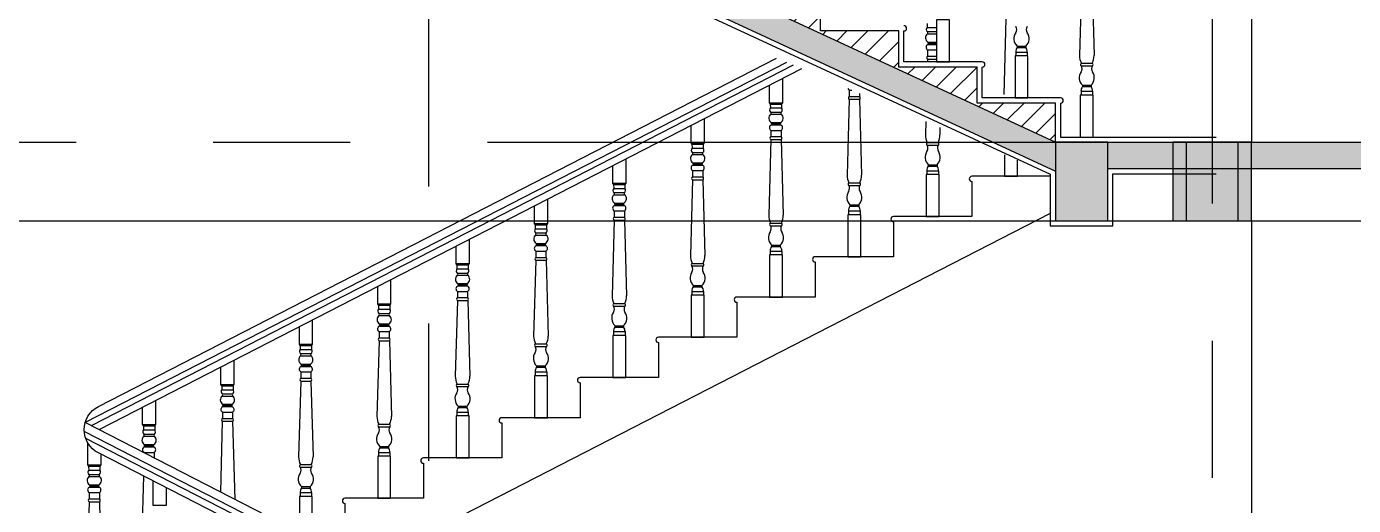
# Model space of a CAD drawing. Header units: inches. Extents: x 452443 to 881249, y 975131 to 1198310.
# Drawn here: x 748821 to 753902, y 1039121 to 1040953 of the extents above; entities that cross this region are included whole.
import ezdxf

# ---------------------------------------------------------------- set-up
doc = ezdxf.new("R2010")
doc.units = ezdxf.units.IN
doc.header["$LTSCALE"] = 3.5
doc.header["$MEASUREMENT"] = 0
doc.linetypes.add('CENTER', pattern=[2, 1.25, -0.25, 0.25, -0.25])
for name, color, linetype in [('cot', 1, 'Continuous'), ('cotnha', 1, 'Continuous'), ('hatch', 4, 'Continuous'), ('NCUAMANH', 32, 'Continuous'), ('Net thay', 140, 'Continuous'), ('Netcat', 5, 'Continuous'), ('Netthay_126', 126, 'Continuous'), ('NOI THAT', 42, 'Continuous'), ('Truc', 252, 'Continuous')]:
    doc.layers.add(name, color=color, linetype=linetype)

msp = doc.modelspace()

# ---------------------------------------------------------------- hatches: boundary and pattern name
at = {"layer": 'cot'}
h = msp.add_hatch(color=256, dxfattribs=at)
h.dxf.hatch_style = 1
h.paths.add_polyline_path([(749160.5, 1049959.4), (747660.5, 1049959.4), (747660.5, 1049859.4), (748833.7, 1049859.4), (752760.5, 1047595), (752760.5, 1047710.4), (749160.5, 1049786.4)])
h.paths.add_polyline_path([(749160.5, 1045916.4), (748253.9, 1045916.4), (748253.9, 1045816.4), (748840.6, 1045816.4), (752760.5, 1044000.2), (752760.5, 1044110.4), (749160.5, 1045778.4)])
h.paths.add_polyline_path([(748253.9, 1045916.4), (747660.5, 1045916.4), (747660.5, 1045816.4), (748253.9, 1045816.4)])
h.paths.add_polyline_path([(749160.5, 1042316.4), (748513.6, 1042316.4), (748513.6, 1042216.4), (748840.6, 1042216.4), (752760.5, 1040400.2), (752760.5, 1040401.8), (752760.5, 1040510.4), (749160.5, 1042178.4)])
h.paths.add_polyline_path([(748513.6, 1042316.4), (747660.5, 1042316.4), (747660.5, 1042216.4), (748513.6, 1042216.4)])
h.paths.add_polyline_path([(749160.5, 1038512.4), (748253.9, 1038512.4), (748253.9, 1038412.4), (748836.3, 1038412.4), (752541.5, 1036510.4), (752760.5, 1036510.4), (749160.5, 1038358.4)])
h = msp.add_hatch(color=256, dxfattribs=at)
h.dxf.hatch_style = 1
h.paths.add_polyline_path([(752960.5, 1040510.4), (752760.5, 1040510.4), (752760.5, 1040210.4), (752960.5, 1040210.4)])
h = msp.add_hatch(color=256, dxfattribs=at)
h.dxf.hatch_style = 1
h.paths.add_polyline_path([(755760.5, 1040510.4), (753460.5, 1040510.4), (753460.5, 1040410.4), (755760.5, 1040410.4)])
h.paths.add_polyline_path([(759560.5, 1040510.4), (755960.5, 1040510.4), (755960.5, 1040410.4), (759560.5, 1040410.4)])
h.paths.add_polyline_path([(761660.5, 1040510.4), (759560.5, 1040510.4), (759560.5, 1040410.4), (761660.5, 1040410.4)])
h.paths.add_polyline_path([(752860.5, 1040510.4), (752860.5, 1040410.4), (753260.5, 1040410.4), (753260.5, 1040510.4)])
h = msp.add_hatch(color=256, dxfattribs=at)
h.dxf.hatch_style = 1
h.paths.add_polyline_path([(753510.5, 1040510.4), (753210.5, 1040510.4), (753210.5, 1040210.4), (753510.5, 1040210.4)])
h = msp.add_hatch(color=256, dxfattribs=at)
h.dxf.hatch_style = 1
h.paths.add_polyline_path([(753460.5, 1040510.4), (753260.5, 1040510.4), (753260.5, 1040210.4), (753460.5, 1040210.4)])
h = msp.add_hatch(color=256, dxfattribs=at)
h.dxf.hatch_style = 1
h.paths.add_polyline_path([(753460.5, 1040510.4), (753260.5, 1040510.4), (753260.5, 1040210.4), (753460.5, 1040210.4)])
at = {"layer": 'hatch'}
h = msp.add_hatch(dxfattribs=at)
h.set_pattern_fill('ANSI31', color=256, scale=450)
h.set_pattern_definition([(45, (746385.69, 1044110.4), (-39.77476, 39.77476), [])])
h.paths.add_polyline_path([(749460.5, 1042178.4), (749160.5, 1042178.4), (749458.4, 1042040.4), (749460.5, 1042040.4)], flags=17)
h.paths.add_polyline_path([(749458.4, 1042040.4), (752760.5, 1040510.4), (752760.5, 1040660.4), (752460.5, 1040660.4), (752460.5, 1040798.4), (752160.5, 1040798.4), (752160.5, 1040936.4), (751860.5, 1040936.4), (751860.5, 1041074.4), (751560.5, 1041074.4), (751560.5, 1041212.4), (751260.5, 1041212.4), (751260.5, 1041350.4), (750960.5, 1041350.4), (750960.5, 1041488.4), (750660.5, 1041488.4), (750660.5, 1041626.4), (750360.5, 1041626.4), (750360.5, 1041764.4), (750060.5, 1041764.4), (750060.5, 1041902.4), (749760.5, 1041902.4), (749760.5, 1042040.4)])

# ---------------------------------------------------------------- linework, layer by layer
at = {"layer": 'cot'}
for points in [[(752760.5, 1040210.4), (752960.5, 1040210.4), (752960.5, 1040510.4), (752760.5, 1040510.4)], [(753210.5, 1040210.4), (753510.5, 1040210.4), (753510.5, 1040510.4), (753210.5, 1040510.4)], [(753260.5, 1040210.4), (753460.5, 1040210.4), (753460.5, 1040510.4), (753260.5, 1040510.4)], [(753260.5, 1040210.4), (753460.5, 1040210.4), (753460.5, 1040510.4), (753260.5, 1040510.4)]]:
    msp.add_lwpolyline(points, close=True, dxfattribs=at)
at = {"layer": 'cotnha'}
for points in [[(752761.4, 1040510.4), (761860.5, 1040510.4)], [(753360.5, 1040410.4), (761860.5, 1040410.4)]]:
    msp.add_lwpolyline(points, dxfattribs=at)
at = {"layer": 'hatch'}
for points in [[(751730.7, 1040816), (749045.6, 1039437.7)], [(751755.9, 1040805.4), (749068.5, 1039425.9)], [(752584.9, 1037584.8), (749042.2, 1039403.4)], [(752549.3, 1037579.5), (749047.8, 1039376.9)]]:
    msp.add_lwpolyline(points, dxfattribs=at)
at = {"layer": 'NCUAMANH'}
for p, q in [((752860.8, 1041132.9), (752852.8, 1040843.2)), ((752900.3, 1041132.9), (752908.3, 1040843.2)), ((752268.9, 1040964.9), (752269.2, 1040949.8)), ((752269.2, 1040949.8), (752305.7, 1040949.8)), ((752570.8, 1040982.9), (752562.8, 1040693.2)), ((752270, 1040933.8), (752305.7, 1040933.8)), ((752270.3, 1040925.6), (752305.7, 1040925.6)), ((752272.7, 1040893.8), (752305.7, 1040893.8)), ((752271.1, 1040864), (752305.7, 1040864)), ((752271.1, 1040864), (752271.1, 1040840)), ((752272.1, 1040884.9), (752305.7, 1040884.9)), ((752273.3, 1040889.8), (752305.7, 1040889.8)), ((752608.4, 1040855.8), (752608.4, 1040841.3)), ((752608.4, 1040855.8), (752652.7, 1040855.8)), ((752613.8, 1040878.7), (752613.8, 1040873.5)), ((752613.8, 1040878.7), (752647.2, 1040878.7)), ((752613.8, 1040873.5), (752647.2, 1040873.5)), ((752647.2, 1040878.7), (752647.2, 1040873.5)), ((752652.7, 1040855.8), (752652.7, 1040841.3)), ((752270.8, 1040828.9), (752270.5, 1040818.4)), ((752270.8, 1040828.9), (752305.7, 1040828.9)), ((752271.1, 1040840), (752305.7, 1040840)), ((752859, 1040803.4), (752902, 1040803.4)), ((752859.8, 1040813.2), (752901.3, 1040813.2)), ((751971.1, 1040710), (751981.3, 1040710)), ((751971.1, 1040710), (751971.1, 1040686)), ((752010, 1040697.8), (752010, 1040686)), ((752858.4, 1040705.8), (752858.4, 1040691.3)), ((752858.4, 1040705.8), (752902.7, 1040705.8)), ((752863.8, 1040728.7), (752863.8, 1040723.5)), ((752863.8, 1040728.7), (752897.2, 1040728.7)), ((752863.8, 1040723.5), (752897.2, 1040723.5)), ((752897.2, 1040728.7), (752897.2, 1040723.5)), ((752902.7, 1040705.8), (752902.7, 1040691.3)), ((751668.9, 1040656.9), (751669.2, 1040641.8)), ((751668.9, 1040656.9), (751712.1, 1040656.9)), ((751669.2, 1040641.8), (751711.9, 1040641.8)), ((751712.1, 1040656.9), (751711.9, 1040641.8)), ((751970.8, 1040674.9), (751962.8, 1040385.2)), ((751970.8, 1040674.9), (752010.3, 1040674.9)), ((751971.1, 1040686), (752010, 1040686)), ((752010.3, 1040674.9), (752018.3, 1040385.2)), ((751670, 1040625.8), (751711.1, 1040625.8)), ((751670.3, 1040617.6), (751710.8, 1040617.6)), ((752264.2, 1040590.2), (752262.8, 1040539.2)), ((751671.1, 1040556), (751710, 1040556)), ((751671.1, 1040556), (751671.1, 1040532)), ((751672.1, 1040576.9), (751708.9, 1040576.9)), ((751672.7, 1040585.8), (751708.3, 1040585.8)), ((751673.3, 1040581.8), (751707.7, 1040581.8)), ((751710, 1040556), (751710, 1040532)), ((752317.5, 1040567.6), (752318.3, 1040539.2)), ((751368.9, 1040502.9), (751369.2, 1040487.8)), ((751368.9, 1040502.9), (751412.1, 1040502.9)), ((751369.2, 1040487.8), (751411.9, 1040487.8)), ((751412.1, 1040502.9), (751411.9, 1040487.8)), ((751670.8, 1040520.9), (751662.8, 1040231.2)), ((751670.8, 1040520.9), (751710.3, 1040520.9)), ((751671.1, 1040532), (751710, 1040532)), ((751710.3, 1040520.9), (751718.3, 1040231.2)), ((752269, 1040499.4), (752312, 1040499.4)), ((752269.8, 1040509.2), (752311.3, 1040509.2)), ((751370, 1040471.8), (751411.1, 1040471.8)), ((751370.3, 1040463.6), (751410.8, 1040463.6)), ((751371.1, 1040402), (751410, 1040402)), ((751371.1, 1040402), (751371.1, 1040378)), ((751372.1, 1040422.9), (751408.9, 1040422.9)), ((751372.7, 1040431.8), (751408.3, 1040431.8)), ((751373.3, 1040427.8), (751407.7, 1040427.8)), ((751410, 1040402), (751410, 1040378)), ((752268.4, 1040401.8), (752268.4, 1040387.3)), ((752268.4, 1040401.8), (752312.7, 1040401.8)), ((752273.8, 1040424.7), (752273.8, 1040419.5)), ((752273.8, 1040424.7), (752307.2, 1040424.7)), ((752273.8, 1040419.5), (752307.2, 1040419.5)), ((752307.2, 1040424.7), (752307.2, 1040419.5)), ((752312.7, 1040401.8), (752312.7, 1040387.3)), ((751068.9, 1040348.9), (751069.2, 1040333.8)), ((751068.9, 1040348.9), (751112.1, 1040348.9)), ((751069.2, 1040333.8), (751111.9, 1040333.8)), ((751112.1, 1040348.9), (751111.9, 1040333.8)), ((751370.8, 1040366.9), (751362.8, 1040077.2)), ((751370.8, 1040366.9), (751410.3, 1040366.9)), ((751371.1, 1040378), (751410, 1040378)), ((751410.3, 1040366.9), (751418.3, 1040077.2)), ((751969, 1040345.4), (752012, 1040345.4)), ((751969.8, 1040355.2), (752011.3, 1040355.2)), ((751070, 1040317.8), (751111.1, 1040317.8)), ((751070.3, 1040309.6), (751110.8, 1040309.6)), ((751071.1, 1040248), (751110, 1040248)), ((751071.1, 1040248), (751071.1, 1040224)), ((751072.1, 1040268.9), (751108.9, 1040268.9)), ((751072.7, 1040277.8), (751108.3, 1040277.8)), ((751073.3, 1040273.8), (751107.7, 1040273.8)), ((751110, 1040248), (751110, 1040224)), ((751968.4, 1040247.8), (751968.4, 1040233.3)), ((751968.4, 1040247.8), (752012.7, 1040247.8)), ((751973.8, 1040270.7), (751973.8, 1040265.5)), ((751973.8, 1040270.7), (752007.2, 1040270.7)), ((751973.8, 1040265.5), (752007.2, 1040265.5)), ((752007.2, 1040270.7), (752007.2, 1040265.5)), ((752012.7, 1040247.8), (752012.7, 1040233.3)), ((750768.9, 1040194.9), (750769.2, 1040179.8)), ((750768.9, 1040194.9), (750812.1, 1040194.9)), ((750769.2, 1040179.8), (750811.9, 1040179.8)), ((750812.1, 1040194.9), (750811.9, 1040179.8)), ((751070.8, 1040212.9), (751062.8, 1039923.2)), ((751070.8, 1040212.9), (751110.3, 1040212.9)), ((751071.1, 1040224), (751110, 1040224)), ((751110.3, 1040212.9), (751118.3, 1039923.2)), ((751669, 1040191.4), (751712, 1040191.4)), ((751669.8, 1040201.2), (751711.3, 1040201.2)), ((750770, 1040163.8), (750811.1, 1040163.8)), ((750770.3, 1040155.6), (750810.8, 1040155.6)), ((750771.1, 1040094), (750810, 1040094)), ((750771.1, 1040094), (750771.1, 1040070)), ((750772.1, 1040114.9), (750808.9, 1040114.9)), ((750772.7, 1040123.8), (750808.3, 1040123.8)), ((750773.3, 1040119.8), (750807.7, 1040119.8)), ((750810, 1040094), (750810, 1040070)), ((751668.4, 1040093.8), (751668.4, 1040079.3)), ((751668.4, 1040093.8), (751712.7, 1040093.8)), ((751673.8, 1040116.7), (751673.8, 1040111.5)), ((751673.8, 1040116.7), (751707.2, 1040116.7)), ((751673.8, 1040111.5), (751707.2, 1040111.5)), ((751707.2, 1040116.7), (751707.2, 1040111.5)), ((751712.7, 1040093.8), (751712.7, 1040079.3)), ((750468.9, 1040040.9), (750469.2, 1040025.8)), ((750468.9, 1040040.9), (750512.1, 1040040.9)), ((750512.1, 1040040.9), (750511.9, 1040025.8)), ((750770.8, 1040058.9), (750762.8, 1039769.2)), ((750770.8, 1040058.9), (750810.3, 1040058.9)), ((750771.1, 1040070), (750810, 1040070)), ((750810.3, 1040058.9), (750818.3, 1039769.2)), ((751369, 1040037.4), (751412, 1040037.4)), ((751369.8, 1040047.2), (751411.3, 1040047.2)), ((750469.2, 1040025.8), (750511.9, 1040025.8)), ((750470, 1040009.8), (750511.1, 1040009.8)), ((750470.3, 1040001.6), (750510.8, 1040001.6)), ((750471.1, 1039940), (750510, 1039940)), ((750471.1, 1039940), (750471.1, 1039916)), ((750472.1, 1039960.9), (750508.9, 1039960.9)), ((750472.7, 1039969.8), (750508.3, 1039969.8)), ((750473.3, 1039965.8), (750507.7, 1039965.8)), ((750510, 1039940), (750510, 1039916)), ((751368.4, 1039939.8), (751368.4, 1039925.3)), ((751368.4, 1039939.8), (751412.7, 1039939.8)), ((751373.8, 1039962.7), (751373.8, 1039957.5)), ((751373.8, 1039962.7), (751407.2, 1039962.7)), ((751373.8, 1039957.5), (751407.2, 1039957.5)), ((751407.2, 1039962.7), (751407.2, 1039957.5)), ((751412.7, 1039939.8), (751412.7, 1039925.3)), ((750168.9, 1039886.9), (750169.2, 1039871.8)), ((750168.9, 1039886.9), (750212.1, 1039886.9)), ((750212.1, 1039886.9), (750211.9, 1039871.8)), ((750470.8, 1039904.9), (750462.8, 1039615.2)), ((750470.8, 1039904.9), (750510.3, 1039904.9)), ((750471.1, 1039916), (750510, 1039916)), ((750510.3, 1039904.9), (750518.3, 1039615.2)), ((751069, 1039883.4), (751112, 1039883.4)), ((751069.8, 1039893.2), (751111.3, 1039893.2)), ((750169.2, 1039871.8), (750211.9, 1039871.8)), ((750170, 1039855.8), (750211.1, 1039855.8)), ((750170.3, 1039847.6), (750210.8, 1039847.6)), ((750171.1, 1039786), (750210, 1039786)), ((750171.1, 1039786), (750171.1, 1039762)), ((750172.1, 1039806.9), (750208.9, 1039806.9)), ((750172.7, 1039815.8), (750208.3, 1039815.8)), ((750173.3, 1039811.8), (750207.7, 1039811.8)), ((750210, 1039786), (750210, 1039762)), ((751068.4, 1039785.8), (751068.4, 1039771.3)), ((751068.4, 1039785.8), (751112.7, 1039785.8)), ((751073.8, 1039808.7), (751073.8, 1039803.5)), ((751073.8, 1039808.7), (751107.2, 1039808.7)), ((751073.8, 1039803.5), (751107.2, 1039803.5)), ((751107.2, 1039808.7), (751107.2, 1039803.5)), ((751112.7, 1039785.8), (751112.7, 1039771.3)), ((749868.9, 1039732.9), (749869.2, 1039717.8)), ((749868.9, 1039732.9), (749912.1, 1039732.9)), ((749912.1, 1039732.9), (749911.9, 1039717.8)), ((750170.8, 1039750.9), (750162.8, 1039461.2)), ((750170.8, 1039750.9), (750210.3, 1039750.9)), ((750171.1, 1039762), (750210, 1039762)), ((750210.3, 1039750.9), (750218.3, 1039461.2)), ((750769, 1039729.4), (750812, 1039729.4)), ((750769.8, 1039739.2), (750811.3, 1039739.2)), ((749869.2, 1039717.8), (749911.9, 1039717.8)), ((749870, 1039701.8), (749911.1, 1039701.8)), ((749870.3, 1039693.6), (749910.8, 1039693.6)), ((749871.1, 1039632), (749910, 1039632)), ((749871.1, 1039632), (749871.1, 1039608)), ((749872.1, 1039652.9), (749908.9, 1039652.9)), ((749872.7, 1039661.8), (749908.3, 1039661.8)), ((749873.3, 1039657.8), (749907.7, 1039657.8)), ((749910, 1039632), (749910, 1039608)), ((750768.4, 1039631.8), (750768.4, 1039617.3)), ((750768.4, 1039631.8), (750812.7, 1039631.8)), ((750773.8, 1039654.7), (750773.8, 1039649.5)), ((750773.8, 1039654.7), (750807.2, 1039654.7)), ((750773.8, 1039649.5), (750807.2, 1039649.5)), ((750807.2, 1039654.7), (750807.2, 1039649.5)), ((750812.7, 1039631.8), (750812.7, 1039617.3)), ((749568.9, 1039578.9), (749569.2, 1039563.8)), ((749568.9, 1039578.9), (749612.1, 1039578.9)), ((749612.1, 1039578.9), (749611.9, 1039563.8)), ((749870.8, 1039596.9), (749862.8, 1039307.2)), ((749870.8, 1039596.9), (749910.3, 1039596.9)), ((749871.1, 1039608), (749910, 1039608)), ((749910.3, 1039596.9), (749918.3, 1039307.2)), ((750469, 1039575.4), (750512, 1039575.4)), ((750469.8, 1039585.2), (750511.3, 1039585.2)), ((749569.2, 1039563.8), (749611.9, 1039563.8)), ((749570, 1039547.8), (749611.1, 1039547.8)), ((749570.3, 1039539.6), (749610.8, 1039539.6)), ((749571.1, 1039478), (749610, 1039478)), ((749571.1, 1039478), (749571.1, 1039454)), ((749572.1, 1039498.9), (749608.9, 1039498.9)), ((749572.7, 1039507.8), (749608.3, 1039507.8)), ((749573.3, 1039503.8), (749607.7, 1039503.8)), ((749610, 1039478), (749610, 1039454)), ((750468.4, 1039477.8), (750468.4, 1039463.3)), ((750468.4, 1039477.8), (750512.7, 1039477.8)), ((750473.8, 1039500.7), (750473.8, 1039495.5)), ((750473.8, 1039500.7), (750507.2, 1039500.7)), ((750473.8, 1039495.5), (750507.2, 1039495.5)), ((750507.2, 1039500.7), (750507.2, 1039495.5)), ((750512.7, 1039477.8), (750512.7, 1039463.3)), ((749268.9, 1039424.9), (749269.2, 1039409.8)), ((749268.9, 1039424.9), (749312.1, 1039424.9)), ((749312.1, 1039424.9), (749311.9, 1039409.8)), ((749570.8, 1039442.9), (749563.3, 1039171.9)), ((749570.8, 1039442.9), (749610.3, 1039442.9)), ((749571.1, 1039454), (749610, 1039454)), ((749610.3, 1039442.9), (749618.5, 1039143.5)), ((750169, 1039421.4), (750212, 1039421.4)), ((750169.8, 1039431.2), (750211.3, 1039431.2)), ((749269.2, 1039409.8), (749311.9, 1039409.8)), ((749270, 1039393.8), (749311.1, 1039393.8)), ((749270.3, 1039385.6), (749310.8, 1039385.6)), ((749271.1, 1039324), (749310, 1039324)), ((749271.1, 1039324), (749271.1, 1039321.9)), ((749272.1, 1039344.9), (749308.9, 1039344.9)), ((749272.7, 1039353.8), (749308.3, 1039353.8)), ((749273.3, 1039349.8), (749307.7, 1039349.8)), ((749310, 1039324), (749310, 1039301.9)), ((750168.4, 1039323.8), (750168.4, 1039309.3)), ((750168.4, 1039323.8), (750212.7, 1039323.8)), ((750173.8, 1039346.7), (750173.8, 1039341.5)), ((750173.8, 1039346.7), (750207.2, 1039346.7)), ((750173.8, 1039341.5), (750207.2, 1039341.5)), ((750207.2, 1039346.7), (750207.2, 1039341.5)), ((750212.7, 1039323.8), (750212.7, 1039309.3)), ((749058.9, 1039270.9), (749059.2, 1039255.8)), ((749058.9, 1039270.9), (749102.1, 1039270.9)), ((749102.1, 1039270.9), (749101.9, 1039255.8)), ((749869, 1039267.4), (749912, 1039267.4)), ((749869.8, 1039277.2), (749911.3, 1039277.2)), ((749059.2, 1039255.8), (749101.9, 1039255.8)), ((749060, 1039239.8), (749101.1, 1039239.8)), ((749060.3, 1039231.6), (749100.8, 1039231.6)), ((749269.2, 1039232.9), (749262.8, 1038999.2)), ((749061.1, 1039170), (749100, 1039170)), ((749061.1, 1039170), (749061.1, 1039146)), ((749062.1, 1039190.9), (749098.9, 1039190.9)), ((749062.7, 1039199.8), (749098.3, 1039199.8)), ((749063.3, 1039195.8), (749097.7, 1039195.8)), ((749100, 1039170), (749100, 1039146)), ((749868.4, 1039169.8), (749868.4, 1039155.3)), ((749868.4, 1039169.8), (749912.7, 1039169.8)), ((749873.8, 1039192.7), (749873.8, 1039187.5)), ((749873.8, 1039192.7), (749907.2, 1039192.7)), ((749873.8, 1039187.5), (749907.2, 1039187.5)), ((749907.2, 1039192.7), (749907.2, 1039187.5)), ((749912.7, 1039169.8), (749912.7, 1039155.3)), ((749060.8, 1039134.9), (749052.8, 1038845.2)), ((749060.8, 1039134.9), (749100.3, 1039134.9)), ((749061.1, 1039146), (749100, 1039146)), ((749100.3, 1039134.9), (749108.3, 1038845.2))]:
    msp.add_line(p, q, dxfattribs=at)
for points in [[(752305.7, 1040818.4), (752355.3, 1040818.4), (752355.3, 1040979.3), (752305.7, 1040979.3)], [(752605.7, 1040680.4), (752655.3, 1040680.4), (752655.3, 1040841.3), (752605.7, 1040841.3)], [(752855.7, 1040530.4), (752905.3, 1040530.4), (752905.3, 1040691.3), (752855.7, 1040691.3)], [(752265.7, 1040226.4), (752315.3, 1040226.4), (752315.3, 1040387.3), (752265.7, 1040387.3)], [(751965.7, 1040072.4), (752015.3, 1040072.4), (752015.3, 1040233.3), (751965.7, 1040233.3)], [(751665.7, 1039918.4), (751715.3, 1039918.4), (751715.3, 1040079.3), (751665.7, 1040079.3)], [(751365.7, 1039764.4), (751415.3, 1039764.4), (751415.3, 1039925.3), (751365.7, 1039925.3)], [(751065.7, 1039610.4), (751115.3, 1039610.4), (751115.3, 1039771.3), (751065.7, 1039771.3)], [(750765.7, 1039456.4), (750815.3, 1039456.4), (750815.3, 1039617.3), (750765.7, 1039617.3)], [(750465.7, 1039302.4), (750515.3, 1039302.4), (750515.3, 1039463.3), (750465.7, 1039463.3)], [(750165.7, 1039148.4), (750215.3, 1039148.4), (750215.3, 1039309.3), (750165.7, 1039309.3)]]:
    msp.add_lwpolyline(points, close=True, dxfattribs=at)
for points in [[(751715.3, 1040754.2), (751715.3, 1040660.8), (751665.7, 1040660.8), (751665.7, 1040728.7)], [(751415.3, 1040600.2), (751415.3, 1040506.8), (751365.7, 1040506.8), (751365.7, 1040574.7)], [(751115.3, 1040446.2), (751115.3, 1040352.8), (751065.7, 1040352.8), (751065.7, 1040420.7)], [(752565.7, 1040462.5), (752565.7, 1040380.4), (752615.3, 1040380.4), (752615.3, 1040441.6)], [(750815.3, 1040292.2), (750815.3, 1040198.8), (750765.7, 1040198.8), (750765.7, 1040266.7)], [(750515.3, 1040138.2), (750515.3, 1040044.8), (750465.7, 1040044.8), (750465.7, 1040112.7)], [(750215.3, 1039984.2), (750215.3, 1039890.8), (750165.7, 1039890.8), (750165.7, 1039958.7)], [(749915.3, 1039830.2), (749915.3, 1039736.8), (749865.7, 1039736.8), (749865.7, 1039804.7)], [(749615.3, 1039676.2), (749615.3, 1039582.8), (749565.7, 1039582.8), (749565.7, 1039650.7)], [(749315.3, 1039522.2), (749315.3, 1039428.8), (749265.7, 1039428.8), (749265.7, 1039496.7)], [(749105.3, 1039317.1), (749105.3, 1039274.8), (749055.7, 1039274.8), (749055.7, 1039359.9)], [(749355.3, 1039188.7), (749355.3, 1039120.8), (749305.7, 1039120.8), (749305.7, 1039214.2)], [(749909, 1038994.4), (749915.3, 1038994.4), (749915.3, 1039155.3), (749865.7, 1039155.3), (749865.7, 1039016.6)]]:
    msp.add_lwpolyline(points, dxfattribs=at)
for centre, radius, start, end in [((752277.1, 1040942.2), 11, 136.2147, 229.5812), ((752590.6, 1040941.9), 21.7, 326.1075, 31.8431), ((752670.4, 1040941.9), 21.7, 148.1569, 213.8925), ((752282.3, 1040910.6), 19.2, 128.5717, 240.3294), ((752267.1, 1040929.6), 5.12, 308.7531, 55.4978), ((752274.4, 1040892), 2.5, 132.8165, 242.9565), ((752640.7, 1040907.3), 39.2, 144.8495, 226.7128), ((752620.3, 1040907.3), 39.2, 313.2872, 35.1505), ((752276.9, 1040874.2), 11.7, 113.9711, 240.3321), ((752272.1, 1040887.5), 2.59, 270.3754, 61.9725), ((752635.9, 1040857), 27.6, 143.3108, 182.3777), ((752625.1, 1040857), 27.6, 357.6223, 36.6892), ((752917.1, 1040842.4), 64.3, 179.302, 206.9975), ((752844, 1040842.4), 64.3, 333.0025, 0.698), ((752273.9, 1040834.3), 6.3, 116.5028, 240.5745), ((752861.8, 1040808.1), 5.5, 112.1627, 239.3134), ((752840.6, 1040791.9), 21.7, 326.1075, 31.8431), ((752920.4, 1040791.9), 21.7, 148.1569, 213.8925), ((752899.2, 1040808.1), 5.5, 300.6866, 67.8373), ((752890.7, 1040757.3), 39.2, 144.8495, 226.7128), ((752870.3, 1040757.3), 39.2, 313.2872, 35.1505), ((751976.9, 1040720.2), 11.7, 197.9004, 240.3321), ((752885.9, 1040707), 27.6, 143.3108, 182.3777), ((752875.1, 1040707), 27.6, 357.6223, 36.6892), ((751670.6, 1040661.5), 4.97, 188.9365, 249.7631), ((751677.1, 1040634.2), 11, 136.2147, 229.5812), ((751703.9, 1040634.2), 11, 310.4188, 43.7853), ((751710.4, 1040661.5), 4.97, 290.2369, 351.0635), ((751973.9, 1040680.3), 6.3, 116.5028, 240.5745), ((752007.2, 1040680.3), 6.3, 299.4255, 63.4972), ((751682.3, 1040602.6), 19.2, 128.5717, 240.3294), ((751667.1, 1040621.6), 5.12, 308.7531, 55.4978), ((751698.8, 1040602.6), 19.2, 299.6706, 51.4283), ((751714, 1040621.6), 5.12, 124.5022, 231.2469), ((751676.9, 1040566.2), 11.7, 113.9711, 240.3321), ((751674.4, 1040584), 2.5, 132.8165, 242.9565), ((751672.1, 1040579.5), 2.59, 270.3754, 61.9725), ((751709, 1040579.5), 2.59, 118.0275, 269.6246), ((751706.6, 1040584), 2.5, 297.0435, 47.1835), ((751704.2, 1040566.2), 11.7, 299.6679, 66.0289), ((752327.1, 1040538.4), 64.3, 179.302, 206.9975), ((752254, 1040538.4), 64.3, 333.0025, 0.698), ((751370.6, 1040507.5), 4.97, 188.9365, 249.7631), ((751377.1, 1040480.2), 11, 136.2147, 229.5812), ((751403.9, 1040480.2), 11, 310.4188, 43.7853), ((751410.4, 1040507.5), 4.97, 290.2369, 351.0635), ((751673.9, 1040526.3), 6.3, 116.5028, 240.5745), ((751707.2, 1040526.3), 6.3, 299.4255, 63.4972), ((752271.8, 1040504.1), 5.5, 112.1627, 239.3134), ((752250.6, 1040487.9), 21.7, 326.1075, 31.8431), ((752330.4, 1040487.9), 21.7, 148.1569, 213.8925), ((752309.2, 1040504.1), 5.5, 300.6866, 67.8373), ((751382.3, 1040448.6), 19.2, 128.5717, 240.3294), ((751367.1, 1040467.6), 5.12, 308.7531, 55.4978), ((751398.8, 1040448.6), 19.2, 299.6706, 51.4283), ((751414, 1040467.6), 5.12, 124.5022, 231.2469), ((752300.7, 1040453.3), 39.2, 144.8495, 226.7128), ((752280.3, 1040453.3), 39.2, 313.2872, 35.1505), ((751376.9, 1040412.2), 11.7, 113.9711, 240.3321), ((751374.4, 1040430), 2.5, 132.8165, 242.9565), ((751372.1, 1040425.5), 2.59, 270.3754, 61.9725), ((751409, 1040425.5), 2.59, 118.0275, 269.6246), ((751406.6, 1040430), 2.5, 297.0435, 47.1835), ((751404.2, 1040412.2), 11.7, 299.6679, 66.0289), ((752027.1, 1040384.4), 64.3, 179.302, 206.9975), ((751954, 1040384.4), 64.3, 333.0025, 0.698), ((752295.9, 1040403), 27.6, 143.3108, 182.3777), ((752285.1, 1040403), 27.6, 357.6223, 36.6892), ((751070.6, 1040353.5), 4.97, 188.9365, 249.7631), ((751077.1, 1040326.2), 11, 136.2147, 229.5812), ((751103.9, 1040326.2), 11, 310.4188, 43.7853), ((751110.4, 1040353.5), 4.97, 290.2369, 351.0635), ((751373.9, 1040372.3), 6.3, 116.5028, 240.5745), ((751407.2, 1040372.3), 6.3, 299.4255, 63.4972), ((751971.8, 1040350.1), 5.5, 112.1627, 239.3134), ((751950.6, 1040333.9), 21.7, 326.1075, 31.8431), ((752030.4, 1040333.9), 21.7, 148.1569, 213.8925), ((752009.2, 1040350.1), 5.5, 300.6866, 67.8373), ((751082.3, 1040294.6), 19.2, 128.5717, 240.3294), ((751067.1, 1040313.6), 5.12, 308.7531, 55.4978), ((751098.8, 1040294.6), 19.2, 299.6706, 51.4283), ((751114, 1040313.6), 5.12, 124.5022, 231.2469), ((752000.7, 1040299.3), 39.2, 144.8495, 226.7128), ((751980.3, 1040299.3), 39.2, 313.2872, 35.1505), ((751076.9, 1040258.2), 11.7, 113.9711, 240.3321), ((751074.4, 1040276), 2.5, 132.8165, 242.9565), ((751072.1, 1040271.5), 2.59, 270.3754, 61.9725), ((751109, 1040271.5), 2.59, 118.0275, 269.6246), ((751106.6, 1040276), 2.5, 297.0435, 47.1835), ((751104.2, 1040258.2), 11.7, 299.6679, 66.0289), ((751727.1, 1040230.4), 64.3, 179.302, 206.9975), ((751654, 1040230.4), 64.3, 333.0025, 0.698), ((751995.9, 1040249), 27.6, 143.3108, 182.3777), ((751985.1, 1040249), 27.6, 357.6223, 36.6892), ((750770.6, 1040199.5), 4.97, 188.9365, 249.7631), ((750777.1, 1040172.2), 11, 136.2147, 229.5812), ((750803.9, 1040172.2), 11, 310.4188, 43.7853), ((750810.4, 1040199.5), 4.97, 290.2369, 351.0635), ((751073.9, 1040218.3), 6.3, 116.5028, 240.5745), ((751107.2, 1040218.3), 6.3, 299.4255, 63.4972), ((751671.8, 1040196.1), 5.5, 112.1627, 239.3134), ((751650.6, 1040179.9), 21.7, 326.1075, 31.8431), ((751730.4, 1040179.9), 21.7, 148.1569, 213.8925), ((751709.2, 1040196.1), 5.5, 300.6866, 67.8373), ((750782.3, 1040140.6), 19.2, 128.5717, 240.3294), ((750767.1, 1040159.6), 5.12, 308.7531, 55.4978), ((750798.8, 1040140.6), 19.2, 299.6706, 51.4283), ((750814, 1040159.6), 5.12, 124.5022, 231.2469), ((751700.7, 1040145.3), 39.2, 144.8495, 226.7128), ((751680.3, 1040145.3), 39.2, 313.2872, 35.1505), ((750776.9, 1040104.2), 11.7, 113.9711, 240.3321), ((750774.4, 1040122), 2.5, 132.8165, 242.9565), ((750772.1, 1040117.5), 2.59, 270.3754, 61.9725), ((750809, 1040117.5), 2.59, 118.0275, 269.6246), ((750806.6, 1040122), 2.5, 297.0435, 47.1835), ((750804.2, 1040104.2), 11.7, 299.6679, 66.0289), ((751695.9, 1040095), 27.6, 143.3108, 182.3777), ((751685.1, 1040095), 27.6, 357.6223, 36.6892), ((750470.6, 1040045.5), 4.97, 188.9365, 249.7631), ((750510.4, 1040045.5), 4.97, 290.2369, 351.0635), ((750773.9, 1040064.3), 6.3, 116.5028, 240.5745), ((750807.2, 1040064.3), 6.3, 299.4255, 63.4972), ((751427.1, 1040076.4), 64.3, 179.302, 206.9975), ((751371.8, 1040042.1), 5.5, 112.1627, 239.3134), ((751350.6, 1040025.9), 21.7, 326.1075, 31.8431), ((751430.4, 1040025.9), 21.7, 148.1569, 213.8925), ((751354, 1040076.4), 64.3, 333.0025, 0.698), ((751409.2, 1040042.1), 5.5, 300.6866, 67.8373), ((750482.3, 1039986.6), 19.2, 128.5717, 240.3294), ((750477.1, 1040018.2), 11, 136.2147, 229.5812), ((750467.1, 1040005.6), 5.12, 308.7531, 55.4978), ((750498.8, 1039986.6), 19.2, 299.6706, 51.4283), ((750514, 1040005.6), 5.12, 124.5022, 231.2469), ((750503.9, 1040018.2), 11, 310.4188, 43.7853), ((751400.7, 1039991.3), 39.2, 144.8495, 226.7128), ((751380.3, 1039991.3), 39.2, 313.2872, 35.1505), ((750476.9, 1039950.2), 11.7, 113.9711, 240.3321), ((750474.4, 1039968), 2.5, 132.8165, 242.9565), ((750472.1, 1039963.5), 2.59, 270.3754, 61.9725), ((750509, 1039963.5), 2.59, 118.0275, 269.6246), ((750506.6, 1039968), 2.5, 297.0435, 47.1835), ((750504.2, 1039950.2), 11.7, 299.6679, 66.0289), ((751395.9, 1039941), 27.6, 143.3108, 182.3777), ((751385.1, 1039941), 27.6, 357.6223, 36.6892), ((750170.6, 1039891.5), 4.97, 188.9365, 249.7631), ((750210.4, 1039891.5), 4.97, 290.2369, 351.0635), ((750473.9, 1039910.3), 6.3, 116.5028, 240.5745), ((750507.2, 1039910.3), 6.3, 299.4255, 63.4972), ((751127.1, 1039922.4), 64.3, 179.302, 206.9975), ((751071.8, 1039888.1), 5.5, 112.1627, 239.3134), ((751050.6, 1039871.9), 21.7, 326.1075, 31.8431), ((751130.4, 1039871.9), 21.7, 148.1569, 213.8925), ((751054, 1039922.4), 64.3, 333.0025, 0.698), ((751109.2, 1039888.1), 5.5, 300.6866, 67.8373), ((750182.3, 1039832.6), 19.2, 128.5717, 240.3294), ((750177.1, 1039864.2), 11, 136.2147, 229.5812), ((750167.1, 1039851.6), 5.12, 308.7531, 55.4978), ((750198.8, 1039832.6), 19.2, 299.6706, 51.4283), ((750214, 1039851.6), 5.12, 124.5022, 231.2469), ((750203.9, 1039864.2), 11, 310.4188, 43.7853), ((751100.7, 1039837.3), 39.2, 144.8495, 226.7128), ((751080.3, 1039837.3), 39.2, 313.2872, 35.1505), ((750176.9, 1039796.2), 11.7, 113.9711, 240.3321), ((750174.4, 1039814), 2.5, 132.8165, 242.9565), ((750172.1, 1039809.5), 2.59, 270.3754, 61.9725), ((750209, 1039809.5), 2.59, 118.0275, 269.6246), ((750206.6, 1039814), 2.5, 297.0435, 47.1835), ((750204.2, 1039796.2), 11.7, 299.6679, 66.0289), ((751095.9, 1039787), 27.6, 143.3108, 182.3777), ((751085.1, 1039787), 27.6, 357.6223, 36.6892), ((749870.6, 1039737.5), 4.97, 188.9365, 249.7631), ((749910.4, 1039737.5), 4.97, 290.2369, 351.0635), ((750173.9, 1039756.3), 6.3, 116.5028, 240.5745), ((750207.2, 1039756.3), 6.3, 299.4255, 63.4972), ((750827.1, 1039768.4), 64.3, 179.302, 206.9975), ((750771.8, 1039734.1), 5.5, 112.1627, 239.3134), ((750750.6, 1039717.9), 21.7, 326.1075, 31.8431), ((750830.4, 1039717.9), 21.7, 148.1569, 213.8925), ((750754, 1039768.4), 64.3, 333.0025, 0.698), ((750809.2, 1039734.1), 5.5, 300.6866, 67.8373), ((749882.3, 1039678.6), 19.2, 128.5717, 240.3294), ((749877.1, 1039710.2), 11, 136.2147, 229.5812), ((749867.1, 1039697.6), 5.12, 308.7531, 55.4978), ((749898.8, 1039678.6), 19.2, 299.6706, 51.4283), ((749914, 1039697.6), 5.12, 124.5022, 231.2469), ((749903.9, 1039710.2), 11, 310.4188, 43.7853), ((750800.7, 1039683.3), 39.2, 144.8495, 226.7128), ((750780.3, 1039683.3), 39.2, 313.2872, 35.1505), ((749876.9, 1039642.2), 11.7, 113.9711, 240.3321), ((749874.4, 1039660), 2.5, 132.8165, 242.9565), ((749872.1, 1039655.5), 2.59, 270.3754, 61.9725), ((749909, 1039655.5), 2.59, 118.0275, 269.6246), ((749906.6, 1039660), 2.5, 297.0435, 47.1835), ((749904.2, 1039642.2), 11.7, 299.6679, 66.0289), ((750795.9, 1039633), 27.6, 143.3108, 182.3777), ((750785.1, 1039633), 27.6, 357.6223, 36.6892), ((749570.6, 1039583.5), 4.97, 188.9365, 249.7631), ((749610.4, 1039583.5), 4.97, 290.2369, 351.0635), ((749873.9, 1039602.3), 6.3, 116.5028, 240.5745), ((749907.2, 1039602.3), 6.3, 299.4255, 63.4972), ((750527.1, 1039614.4), 64.3, 179.302, 206.9975), ((750471.8, 1039580.1), 5.5, 112.1627, 239.3134), ((750450.6, 1039563.9), 21.7, 326.1075, 31.8431), ((750530.4, 1039563.9), 21.7, 148.1569, 213.8925), ((750454, 1039614.4), 64.3, 333.0025, 0.698), ((750509.2, 1039580.1), 5.5, 300.6866, 67.8373), ((749582.3, 1039524.6), 19.2, 128.5717, 240.3294), ((749577.1, 1039556.2), 11, 136.2147, 229.5812), ((749567.1, 1039543.6), 5.12, 308.7531, 55.4978), ((749598.8, 1039524.6), 19.2, 299.6706, 51.4283), ((749614, 1039543.6), 5.12, 124.5022, 231.2469), ((749603.9, 1039556.2), 11, 310.4188, 43.7853), ((750500.7, 1039529.3), 39.2, 144.8495, 226.7128), ((750480.3, 1039529.3), 39.2, 313.2872, 35.1505), ((749576.9, 1039488.2), 11.7, 113.9711, 240.3321), ((749574.4, 1039506), 2.5, 132.8165, 242.9565), ((749572.1, 1039501.5), 2.59, 270.3754, 61.9725), ((749609, 1039501.5), 2.59, 118.0275, 269.6246), ((749606.6, 1039506), 2.5, 297.0435, 47.1835), ((749604.2, 1039488.2), 11.7, 299.6679, 66.0289), ((750495.9, 1039479), 27.6, 143.3108, 182.3777), ((750485.1, 1039479), 27.6, 357.6223, 36.6892), ((749270.6, 1039429.5), 4.97, 188.9365, 249.7631), ((749310.4, 1039429.5), 4.97, 290.2369, 351.0635), ((749573.9, 1039448.3), 6.3, 116.5028, 240.5745), ((749607.2, 1039448.3), 6.3, 299.4255, 63.4972), ((750227.1, 1039460.4), 64.3, 179.302, 206.9975), ((750171.8, 1039426.1), 5.5, 112.1627, 239.3134), ((750150.6, 1039409.9), 21.7, 326.1075, 31.8431), ((750230.4, 1039409.9), 21.7, 148.1569, 213.8925), ((750154, 1039460.4), 64.3, 333.0025, 0.698), ((750209.2, 1039426.1), 5.5, 300.6866, 67.8373), ((749282.3, 1039370.6), 19.2, 128.5717, 240.3294), ((749277.1, 1039402.2), 11, 136.2147, 229.5812), ((749267.1, 1039389.6), 5.12, 308.7531, 55.4978), ((749298.8, 1039370.6), 19.2, 299.6706, 51.4283), ((749314, 1039389.6), 5.12, 124.5022, 231.2469), ((749303.9, 1039402.2), 11, 310.4188, 43.7853), ((750200.7, 1039375.3), 39.2, 144.8495, 226.7128), ((750180.3, 1039375.3), 39.2, 313.2872, 35.1505), ((749276.9, 1039334.2), 11.7, 113.9711, 240.3321), ((749274.4, 1039352), 2.5, 132.8165, 242.9565), ((749272.1, 1039347.5), 2.59, 270.3754, 61.9725), ((749309, 1039347.5), 2.59, 118.0275, 269.6246), ((749306.6, 1039352), 2.5, 297.0435, 47.1835), ((749304.2, 1039334.2), 11.7, 299.6679, 66.0289), ((750195.9, 1039325), 27.6, 143.3108, 182.3777), ((750185.1, 1039325), 27.6, 357.6223, 36.6892), ((749060.6, 1039275.5), 4.97, 188.9365, 249.7631), ((749100.4, 1039275.5), 4.97, 290.2369, 351.0635), ((749927.1, 1039306.4), 64.3, 179.302, 206.9975), ((749871.8, 1039272.1), 5.5, 112.1627, 239.3134), ((749850.6, 1039255.9), 21.7, 326.1075, 31.8431), ((749930.4, 1039255.9), 21.7, 148.1569, 213.8925), ((749854, 1039306.4), 64.3, 333.0025, 0.698), ((749909.2, 1039272.1), 5.5, 300.6866, 67.8373), ((749072.3, 1039216.6), 19.2, 128.5717, 240.3294), ((749067.1, 1039248.2), 11, 136.2147, 229.5812), ((749057.1, 1039235.6), 5.12, 308.7531, 55.4978), ((749088.8, 1039216.6), 19.2, 299.6706, 51.4283), ((749104, 1039235.6), 5.12, 124.5022, 231.2469), ((749093.9, 1039248.2), 11, 310.4188, 43.7853), ((749900.7, 1039221.3), 39.2, 144.8495, 226.7128), ((749880.3, 1039221.3), 39.2, 313.2872, 35.1505), ((749066.9, 1039180.2), 11.7, 113.9711, 240.3321), ((749064.4, 1039198), 2.5, 132.8165, 242.9565), ((749062.1, 1039193.5), 2.59, 270.3754, 61.9725), ((749099, 1039193.5), 2.59, 118.0275, 269.6246), ((749096.6, 1039198), 2.5, 297.0435, 47.1835), ((749094.2, 1039180.2), 11.7, 299.6679, 66.0289), ((749895.9, 1039171), 27.6, 143.3108, 182.3777), ((749885.1, 1039171), 27.6, 357.6223, 36.6892), ((749063.9, 1039140.3), 6.3, 116.5028, 240.5745), ((749097.2, 1039140.3), 6.3, 299.4255, 63.4972)]:
    msp.add_arc(centre, radius, start, end, dxfattribs=at)
at = {"layer": 'Net thay'}
msp.add_lwpolyline([(752531.9, 1037558.1), (749096.2, 1039321.7, -0.610727), (749096.2, 1039499.6), (751692.3, 1040832.3)], format="xyb", dxfattribs=at)
for points in [[(751788.3, 1040791.7), (749098.1, 1039410.7)], [(752573.6, 1037626.6), (749045.6, 1039437.6)]]:
    msp.add_lwpolyline(points, dxfattribs=at)
at = {"layer": 'Netcat'}
for points in [[(748840.6, 1042216.4), (752760.5, 1040400.2), (752760.5, 1040210.4), (752960.5, 1040210.4), (752960.5, 1040410.4)], [(749160.5, 1042178.4), (752760.5, 1040510.4), (753376.1, 1040510.4)], [(752760.5, 1040510.4), (753792.5, 1040510.4)], [(752760.5, 1040401.8), (752760.5, 1040210.4), (752960.5, 1040210.4), (752960.5, 1040410.4)], [(752960.5, 1040410.4), (753792.5, 1040410.4)]]:
    msp.add_lwpolyline(points, dxfattribs=at)
at = {"layer": 'Netthay_126'}
for p, q in [((753510.5, 1043810.4), (753510.5, 1040510.4)), ((753510.5, 1040210.4), (753510.5, 1036510.4))]:
    msp.add_line(p, q, dxfattribs=at)
for points in [[(752760.5, 1040510.4), (752760.5, 1040660.4), (752460.5, 1040660.4), (752460.5, 1040798.4), (752160.5, 1040798.4), (752160.5, 1040936.4), (751860.5, 1040936.4), (751860.5, 1040936.4), (751860.5, 1041074.4)], [(752740.5, 1040388.6), (752740.5, 1040380.4), (752440.5, 1040380.4)], [(752440.5, 1040360.4), (752440.5, 1040226.4), (752140.5, 1040226.4)], [(752740.5, 1040237.7), (750113.7, 1038889.3)], [(747660.5, 1040210.4), (758860.5, 1040210.4)], [(750656, 1040210.4), (752132.5, 1040210.4)], [(752140.5, 1040206.4), (752140.5, 1040072.4), (751840.5, 1040072.4)], [(752687.3, 1040210.4), (752740.5, 1040210.4)], [(752980.5, 1040210.4), (753792.5, 1040210.4)], [(751840.5, 1040052.4), (751840.5, 1039918.4), (751540.5, 1039918.4)], [(751540.5, 1039898.4), (751540.5, 1039764.4), (751240.5, 1039764.4)], [(751240.5, 1039744.4), (751240.5, 1039610.4), (750940.5, 1039610.4)], [(750940.5, 1039590.4), (750940.5, 1039456.4), (750640.5, 1039456.4)], [(750640.5, 1039436.4), (750640.5, 1039302.4), (750340.5, 1039302.4)], [(750340.5, 1039282.4), (750340.5, 1039148.4), (750040.5, 1039148.4)], [(750040.5, 1039128.4), (750040.5, 1038994.4), (749909, 1038994.4)]]:
    msp.add_lwpolyline(points, dxfattribs=at)
for centre in [(752440.5, 1040370.4), (752140.5, 1040216.4), (751840.5, 1040062.4), (751540.5, 1039908.4), (751240.5, 1039754.4), (750940.5, 1039600.4), (750640.5, 1039446.4), (750340.5, 1039292.4), (750040.5, 1039138.4)]:
    msp.add_arc(centre, 10, 90, 270, dxfattribs=at)
at = {"layer": 'NOI THAT'}
for points in [[(747460.5, 1041996.4), (747680.5, 1041996.4), (747680.5, 1042196.4), (748836.2, 1042196.4), (752740.5, 1040388.6), (752740.5, 1040190.4), (752980.5, 1040190.4), (752980.5, 1040390.4), (753376.1, 1040390.4)], [(752480.5, 1040818.4), (752180.5, 1040818.4), (752180.5, 1040936.4)], [(752780.5, 1040680.4), (752480.5, 1040680.4), (752480.5, 1040798.4)], [(752780.5, 1040660.4), (752780.5, 1040530.4), (753376.1, 1040530.4)]]:
    msp.add_lwpolyline(points, dxfattribs=at)
for centre in [(752180.5, 1040946.4), (752480.5, 1040808.4), (752780.5, 1040670.4)]:
    msp.add_arc(centre, 10, 270, 90, dxfattribs=at)
at = {"layer": 'Truc', "linetype": 'CENTER', "ltscale": 600}
msp.add_line((746385.7, 1040510.4), (772262.8, 1040510.4), dxfattribs=at)
for points in [[(750360.5, 1055566.8), (750360.5, 1032254.2)], [(753360.5, 1055501.3), (753360.5, 1032188.8)]]:
    msp.add_lwpolyline(points, dxfattribs=at)

doc.saveas('drawing.dxf')
